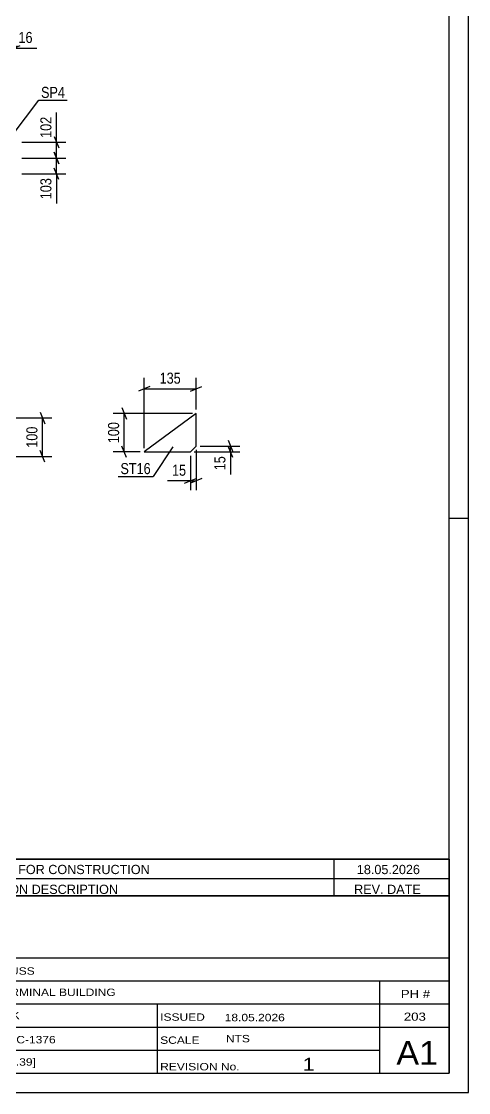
# Model space of a CAD drawing. Header units: millimetres. Extents: x 0 to 841, y 0 to 594.
# Drawn here: x 724.9 to 841, y 0 to 278 of the extents above; entities that cross this region are included whole.
import ezdxf

# ---------------------------------------------------------------- set-up
doc = ezdxf.new("R2010")
doc.units = ezdxf.units.MM
doc.styles.add('Arial Narrow', font='ARIALN.TTF', dxfattribs={"height": 0.2})

# ---------------------------------------------------------------- blocks, each defined once
blk = doc.blocks.new('Unknown-247343265-1137')
at = {"color": 5, "linetype": 'Continuous'}
for p, q in [((841, 0), (841, 594)), ((836, 5), (836, 589)), ((841, 149), (836, 149)), ((5, 5), (836, 5)), ((0, 0), (841, 0))]:
    blk.add_line(p, q, dxfattribs=at)
blk = doc.blocks.new('Part-247343265-50237 - 50236')
at = {"color": 2, "linetype": 'Continuous'}
for p, q in [((770.29, 176.26), (756.79, 166.26)), ((770.29, 167.76), (770.29, 176.26)), ((768.79, 166.26), (770.29, 167.76)), ((756.79, 166.26), (768.79, 166.26))]:
    blk.add_line(p, q, dxfattribs=at)
blk = doc.blocks.new('StraightDimension-247343265-47626 - 4010')
at = {"color": 7, "linetype": 'Continuous'}
for p, q in [((722.4, 250.02), (722.4, 273.87)), ((723.04, 250.02), (723.04, 273.87)), ((720.9, 270.42), (723.9, 271.62)), ((724.54, 271.62), (721.54, 270.42)), ((722.4, 271.02), (723.04, 271.02))]:
    blk.add_line(p, q, dxfattribs=at)
at = {"color": 0}
blk.add_wipeout([(728.42, 271.77), (728.42, 275.97), (723.56, 275.97), (723.56, 271.77)], dxfattribs=at)
at = {"color": 7, "linetype": 'Continuous'}
blk.add_line((723.04, 271.02), (728.94, 271.02), dxfattribs=at)
blk.add_line((723.04, 271.02), (728.94, 271.02), dxfattribs=at)
at = {"color": 3, "style": 'Arial Narrow'}
blk.add_text('16', height=2.863, dxfattribs=at).set_placement((724.16, 272.37))
blk = doc.blocks.new('StraightDimension-247343265-49388 - 4010')
at = {"color": 7, "linetype": 'Continuous'}
for p, q in [((733.45, 248.12), (734.65, 245.12)), ((725.05, 246.62), (736.45, 246.62)), ((734.05, 242.52), (734.05, 246.62)), ((725.05, 242.52), (736.45, 242.52)), ((734.65, 241.02), (733.45, 244.02))]:
    blk.add_line(p, q, dxfattribs=at)
at = {"color": 0}
blk.add_wipeout([(733.3, 253.83), (729.1, 253.83), (729.1, 247.15), (733.3, 247.15)], dxfattribs=at)
at = {"color": 7, "linetype": 'Continuous'}
blk.add_line((734.05, 246.62), (734.05, 254.36), dxfattribs=at)
blk.add_line((734.05, 246.62), (734.05, 254.36), dxfattribs=at)
at = {"color": 3, "style": 'Arial Narrow'}
blk.add_text('102', height=2.863, rotation=90.0002, dxfattribs=at).set_placement((732.7, 247.75))
blk = doc.blocks.new('StraightDimension-247343265-49389 - 4010')
at = {"color": 7, "linetype": 'Continuous'}
for p, q in [((725.05, 242.52), (736.45, 242.52)), ((733.45, 244.02), (734.65, 241.02)), ((734.05, 238.42), (734.05, 242.52)), ((734.65, 236.92), (733.45, 239.92)), ((725.05, 238.42), (736.45, 238.42))]:
    blk.add_line(p, q, dxfattribs=at)
at = {"color": 0}
blk.add_wipeout([(733.3, 237.9), (729.1, 237.9), (729.1, 231.22), (733.3, 231.22)], dxfattribs=at)
at = {"color": 7, "linetype": 'Continuous'}
blk.add_line((734.05, 238.42), (734.05, 230.69), dxfattribs=at)
blk.add_line((734.05, 238.42), (734.05, 230.69), dxfattribs=at)
at = {"color": 3, "style": 'Arial Narrow'}
blk.add_text('103', height=2.863, rotation=90.0002, dxfattribs=at).set_placement((732.7, 231.82))
blk = doc.blocks.new('StraightDimension-247343265-50466 - 50226')
at = {"color": 7, "linetype": 'Continuous'}
for p, q in [((729.82, 176.58), (731.02, 173.58)), ((709.33, 175.08), (732.82, 175.08)), ((730.42, 165.08), (730.42, 175.08)), ((721.42, 165.08), (732.82, 165.08)), ((731.02, 163.58), (729.82, 166.58))]:
    blk.add_line(p, q, dxfattribs=at)
at = {"color": 0}
blk.add_wipeout([(729.67, 173.42), (725.47, 173.42), (725.47, 166.74), (729.67, 166.74)], dxfattribs=at)
at = {"color": 3, "style": 'Arial Narrow'}
blk.add_text('100', height=2.863, rotation=90.0002, dxfattribs=at).set_placement((729.07, 167.34))
blk = doc.blocks.new('StraightDimension-247343265-50478 - 50236')
at = {"color": 7, "linetype": 'Continuous'}
for p, q in [((768.79, 165.26), (768.79, 156.33)), ((770.29, 166.76), (770.29, 156.33)), ((767.29, 158.13), (770.29, 159.33)), ((771.79, 159.33), (768.79, 158.13)), ((768.79, 158.73), (770.29, 158.73))]:
    blk.add_line(p, q, dxfattribs=at)
at = {"color": 0}
blk.add_wipeout([(768.26, 159.48), (768.26, 163.68), (763.41, 163.68), (763.41, 159.48)], dxfattribs=at)
at = {"color": 7, "linetype": 'Continuous'}
blk.add_line((768.79, 158.73), (762.88, 158.73), dxfattribs=at)
blk.add_line((768.79, 158.73), (762.88, 158.73), dxfattribs=at)
at = {"color": 3, "style": 'Arial Narrow'}
blk.add_text('15', height=2.863, dxfattribs=at).set_placement((764.01, 160.08))
blk = doc.blocks.new('StraightDimension-247343265-50470 - 50236')
at = {"color": 7, "linetype": 'Continuous'}
for p, q in [((771.29, 167.76), (781.62, 167.76)), ((778.62, 169.26), (779.82, 166.26)), ((779.82, 164.76), (778.62, 167.76)), ((779.22, 166.26), (779.22, 167.76)), ((769.79, 166.26), (781.62, 166.26))]:
    blk.add_line(p, q, dxfattribs=at)
at = {"color": 0}
blk.add_wipeout([(778.47, 165.73), (774.27, 165.73), (774.27, 160.88), (778.47, 160.88)], dxfattribs=at)
at = {"color": 7, "linetype": 'Continuous'}
blk.add_line((779.22, 166.26), (779.22, 160.35), dxfattribs=at)
blk.add_line((779.22, 166.26), (779.22, 160.35), dxfattribs=at)
at = {"color": 3, "style": 'Arial Narrow'}
blk.add_text('15', height=2.863, rotation=90.0002, dxfattribs=at).set_placement((777.87, 161.48))
blk = doc.blocks.new('StraightDimension-247343265-50482 - 50236')
at = {"color": 7, "linetype": 'Continuous'}
for p, q in [((756.79, 167.26), (756.79, 185.46)), ((770.29, 177.26), (770.29, 185.46)), ((758.29, 183.21), (755.29, 182.01)), ((756.79, 182.61), (770.29, 182.61)), ((768.79, 182.01), (771.79, 183.21))]:
    blk.add_line(p, q, dxfattribs=at)
at = {"color": 0}
blk.add_wipeout([(766.88, 183.36), (766.88, 187.56), (760.2, 187.56), (760.2, 183.36)], dxfattribs=at)
at = {"color": 3, "style": 'Arial Narrow'}
blk.add_text('135', height=2.863, dxfattribs=at).set_placement((760.8, 183.96))
blk = doc.blocks.new('StraightDimension-247343265-50474 - 50236')
at = {"color": 7, "linetype": 'Continuous'}
for p, q in [((769.29, 176.26), (748.78, 176.26)), ((751.03, 177.76), (752.23, 174.76)), ((751.63, 166.26), (751.63, 176.26)), ((752.23, 164.76), (751.03, 167.76)), ((755.79, 166.26), (748.78, 166.26))]:
    blk.add_line(p, q, dxfattribs=at)
at = {"color": 0}
blk.add_wipeout([(750.88, 174.6), (746.68, 174.6), (746.68, 167.91), (750.88, 167.91)], dxfattribs=at)
at = {"color": 3, "style": 'Arial Narrow'}
blk.add_text('100', height=2.863, rotation=90.0002, dxfattribs=at).set_placement((750.28, 168.51))
blk = doc.blocks.new('Unknown-247343265-52377')
at = {"color": 7, "linetype": 'Continuous'}
for p, q in [((676, 60.55), (836, 60.55)), ((836, 60.55), (676, 60.55)), ((676, 60.55), (676, 55.55)), ((685, 60.55), (685, 55.55)), ((709, 60.55), (709, 55.55)), ((806, 60.55), (806, 55.55)), ((836, 60.55), (836, 55.55)), ((676, 55.55), (836, 55.55)), ((676, 55.55), (676, 51.05)), ((676, 55.55), (836, 55.55)), ((685, 55.55), (685, 51.05)), ((709, 55.55), (709, 51.05)), ((806, 55.55), (806, 51.05)), ((836, 55.55), (836, 51.05)), ((836, 51.05), (676, 51.05))]:
    blk.add_line(p, q, dxfattribs=at)
at = {"color": 7, "linetype": 'Continuous', "style": 'Arial Narrow'}
for s, height, width, p in [('1', 2.39, 1.196471, (679.16, 56.7)), ('0', 2.39, 1.196471, (694, 56.7)), ('ISSUED FOR CONSTRUCTION', 2.3861, 1.196471, (711, 56.7)), ('18.05.2026', 2.386, 1.196471, (812, 56.7)), ('No', 2.386, 1.2, (677.54, 51.55)), ('REV MARK', 2.386, 1.2, (686, 51.55)), ('REVISION DESCRIPTION', 2.3861, 1.2, (711, 51.55)), ('REV. DATE', 2.386, 1.2, (811.28, 51.55))]:
    blk.add_text(s, height=height, dxfattribs=dict(at, width=width)).set_placement(p)
blk = doc.blocks.new('Unknown-247343265-52374')
at = {"color": 7, "linetype": 'Continuous'}
for p, q in [((676, 51.05), (676, 5)), ((676, 51.05), (836, 51.05)), ((836, 51), (836, 5)), ((676, 35), (836, 35)), ((716.14, 35), (716.14, 5)), ((676, 29), (836, 29)), ((818, 5.05), (818, 29.05)), ((676, 23), (836, 23)), ((760.14, 23), (760.14, 5)), ((676, 17), (836, 17)), ((676, 11), (818, 11)), ((676, 5), (836, 5))]:
    blk.add_line(p, q, dxfattribs=at)
at = {"color": 7, "style": 'Arial Narrow'}
for s, height, width, p in [('DRAWING TITLE', 1.9089, 1.425378, (680.88, 30.61)), ('TRUSS', 1.909, 1.425378, (717.81, 30.59)), ('CONTRACT', 1.909, 1.425378, (680.88, 24.71)), ('TERMINAL BUILDING', 1.9089, 1.425378, (718.06, 25.07)), ('MODELLED BY', 1.9089, 1.425378, (680.88, 18.98)), ('GSK', 1.909, 1.425378, (717.88, 19.04)), ('ISSUED', 1.909, 1.425378, (760.94, 18.64)), ('18.05.2026', 1.909, 1.425378, (777.69, 18.52)), ('CONTRACT NO', 1.9089, 1.425378, (680.88, 12.66)), ('AN-C-1376', 1.909, 1.425378, (718.23, 12.78)), ('SCALE', 1.909, 1.425378, (760.94, 12.65)), ('A1', 6.204, 1.25, (822.24, 7.2)), ('DRAWING No', 1.909, 1.425378, (680.56, 7)), ('[TR.39]', 1.909, 1.425378, (718.46, 6.99)), ('1', 3.34, 1.5, (797.91, 5.68)), ('REVISION No.', 1.9089, 1.425378, (760.94, 5.77))]:
    blk.add_text(s, height=height, dxfattribs=dict(at, width=width)).set_placement(p)
at = {"color": 7, "linetype": 'Continuous', "style": 'Arial Narrow'}
for s, height, width, p in [('PH #', 2.1, 1.42538, (823.4, 24.55)), ('203', 2.1, 1.42538, (824.19, 18.65)), ('NTS', 1.909, 1.425378, (778, 13.05))]:
    blk.add_text(s, height=height, dxfattribs=dict(at, width=width)).set_placement(p)
blk = doc.blocks.new('Mark-247343265-49463 - 4010')
at = {"color": 0}
blk.add_wipeout([(736.22, 258.12), (736.22, 261.12), (730.01, 261.12), (730.01, 258.12)], dxfattribs=at)
blk.add_wipeout([(736.22, 258.12), (736.22, 261.12), (730.01, 261.12), (730.01, 258.12)], dxfattribs=at)
at = {"color": 30, "linetype": 'Continuous'}
for p, q in [((722.52, 248.34), (729.41, 257.52)), ((729.41, 257.52), (736.82, 257.52))]:
    blk.add_line(p, q, dxfattribs=at)
at = {"color": 3, "style": 'Arial Narrow'}
blk.add_text('SP4', height=2.863, dxfattribs=at).set_placement((730.01, 258.12))
blk = doc.blocks.new('Mark-247343265-51823 - 50236')
at = {"color": 0}
blk.add_wipeout([(758.49, 160.49), (758.49, 163.49), (750.63, 163.49), (750.63, 160.49)], dxfattribs=at)
blk.add_wipeout([(758.49, 160.49), (758.49, 163.49), (750.63, 163.49), (750.63, 160.49)], dxfattribs=at)
at = {"color": 30, "linetype": 'Continuous'}
for p in [(764.23, 167.53), (750.03, 159.89)]:
    blk.add_line(p, (759.09, 159.89), dxfattribs=at)
at = {"color": 3, "style": 'Arial Narrow'}
blk.add_text('ST16', height=2.863, dxfattribs=at).set_placement((750.63, 160.49))

msp = doc.modelspace()

# ---------------------------------------------------------------- block references
for name in ['Unknown-247343265-1137', 'Part-247343265-50237 - 50236', 'Unknown-247343265-52377', 'Unknown-247343265-52374']:
    msp.add_blockref(name, (0, 0))

# ---------------------------------------------------------------- next in the draw order: block references
for name in ['StraightDimension-247343265-47626 - 4010', 'StraightDimension-247343265-50466 - 50226', 'StraightDimension-247343265-50478 - 50236']:
    msp.add_blockref(name, (0, 0))

# ---------------------------------------------------------------- next in the draw order: block references
for name in ['StraightDimension-247343265-49388 - 4010', 'StraightDimension-247343265-50470 - 50236']:
    msp.add_blockref(name, (0, 0))

# ---------------------------------------------------------------- next in the draw order: block references
for name in ['Mark-247343265-49463 - 4010', 'StraightDimension-247343265-49389 - 4010', 'StraightDimension-247343265-50482 - 50236']:
    msp.add_blockref(name, (0, 0))

# ---------------------------------------------------------------- next in the draw order: block references
msp.add_blockref('StraightDimension-247343265-50474 - 50236', (0, 0))

# ---------------------------------------------------------------- next in the draw order: block references
msp.add_blockref('Mark-247343265-51823 - 50236', (0, 0))

doc.saveas('drawing.dxf')
